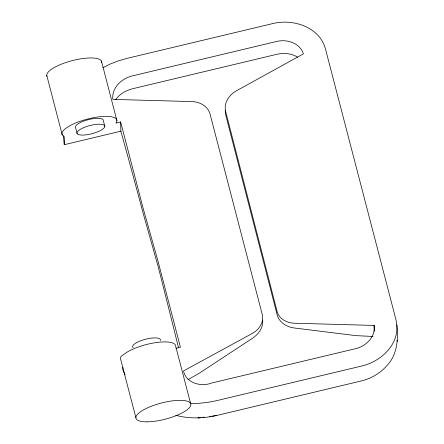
<?xml version="1.0" encoding="UTF-8"?>
<svg xmlns="http://www.w3.org/2000/svg" width="444" height="444" viewBox="0 0 444 444"><rect width="100%" height="100%" fill="white"/><g stroke="black" fill="none" stroke-linecap="round" stroke-linejoin="round"><path stroke-width="0.67" d="M63.692 135.747L64.258 144.705L120.851 131.196L120.64 121.972L115.978 123.088A28.322 8.308 -14.6 0 0 87.607 119.031A28.322 8.308 -14.6 0 0 64.075 136.447L64.258 144.705M102.953 67.671L109.757 64.23L118.237 60.906L127.045 58.369L272.183 23.71C292.513 18.371 319.23 26.646 325.385 48.629L396.092 320.185C398.218 333.738 398.496 348.629 390.892 360.639C383.988 370.657 373.509 377.983 361.671 380.863L216.533 415.523C203.191 418.526 189.083 418.842 175.813 415.34M115.673 99.789C119.308 94.1 125.608 90.72 131.946 88.9L277.084 54.246C283.955 52.797 291.53 53.297 297.563 57.154M187.94 379.676L199.85 372.871L252.769 338.051C258.641 334.143 263.542 327.356 262.659 320.024M175.968 348.29L180.419 347.23L157.975 261.039L143.085 208.164L120.64 121.972M199.439 417.643L198.129 417.937L200.855 417.582M202.902 417.31L204.262 417.132M209.718 416.416L211.083 416.239M212.443 416.056L216.533 415.523M190.265 403.38L198.063 403.357L207.176 402.48L216.2 400.76L361.338 366.106C380.153 361.949 398.551 345.488 396.925 324.897M374.103 325.435L294.056 323.21C286.846 323.01 279.198 318.981 277.139 311.666L225.585 111.244C223.721 102.897 229.065 94.933 236.158 90.953L303.396 53.879C300.044 43.013 287.024 38.972 276.795 41.42L131.657 76.079C121.306 78.76 111.561 87.99 112.815 99.389L192.219 101.593C199.794 101.892 207.67 106.027 209.962 113.664L262.321 314.757C264.047 322.372 259.141 329.637 252.658 333.239L183.522 370.945C185.958 383.15 201.138 387.135 211.588 383.05L356.726 348.396C366.627 345.582 375.785 336.374 374.103 325.435L374.237 331.318M372.988 336.48L355.838 335.62L294.167 327.972C286.846 327.05 279.282 322.522 277.217 315.079L225.669 114.719L225.208 110.539M125.091 374.769L122.883 369.924L122.816 367.171M135.886 417.66L120.618 359.213A26.923 8.053 4.8 0 1 121.778 355.805L123.476 354.717A28.322 8.308 -14.6 0 1 154.301 342.851A28.322 8.308 -14.6 0 1 175.641 346.104L190.62 403.513M101.465 61.122L116.922 120.646M104.823 126.312A14.352 4.207 -14.6 0 0 83.844 127.567A14.352 4.207 -14.6 0 0 84.016 135.037A14.352 4.207 -14.6 0 0 104.823 126.312L103.285 120.413A14.352 4.207 -14.6 0 0 88.384 119.641A14.352 4.207 -14.6 0 0 75.552 127.578L77.09 133.483M46.731 75.264L62.204 134.754M397.147 340.049L397.269 341.397M120.851 131.196A551.004 36.425 76.6 0 1 130.02 164.408L139.211 198.451A543.667 35.942 76.6 0 1 143.201 213.459L158.097 266.333A543.661 35.942 76.6 0 1 162.099 282.023L171.356 318.82A551.004 36.425 76.6 0 1 178.521 347.83M133.072 347.635A14.352 4.207 -14.6 0 1 145.565 339.244A14.352 4.207 -14.6 0 1 160.367 340.581M46.97 76.279A28.322 8.308 -14.6 0 1 73.166 60.395A28.322 8.308 -14.6 0 1 101.665 62.687M146.909 421.844A28.322 8.308 -14.6 0 0 190.665 405.65A28.322 8.308 -14.6 0 0 152.542 405.788A28.322 8.308 -14.6 0 0 146.909 421.844"/></g></svg>
